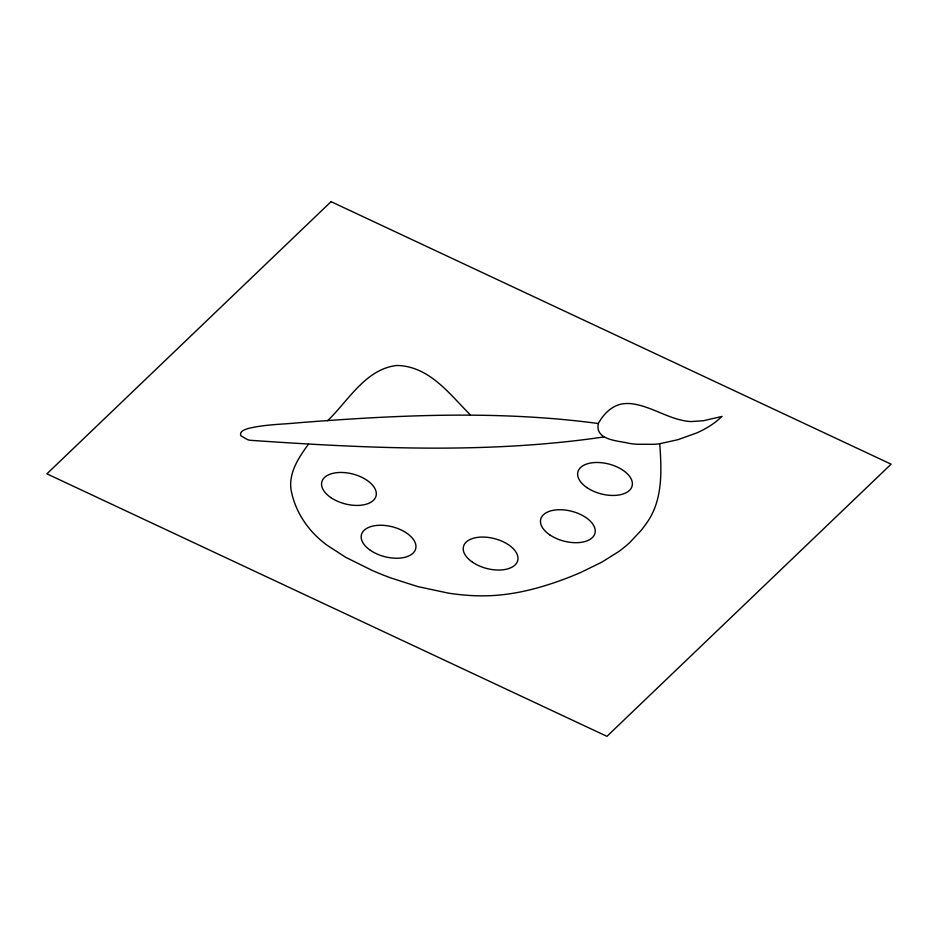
<?xml version="1.0" encoding="UTF-8"?>
<svg xmlns="http://www.w3.org/2000/svg" width="938" height="938" viewBox="0 0 938 938"><rect width="100%" height="100%" fill="white"/><g stroke="black" fill="none" stroke-linecap="round" stroke-linejoin="round"><path stroke-width="1.41" d="M598.315 423.519C594.809 440.485 618.201 440.555 629.269 443.393A60.841 33.498 14.5 0 0 636.562 444.249L654.185 444.307A70.96 39.056 14.5 0 0 659.484 443.78L677.646 439.77L696.582 433.004A163.247 89.86 14.5 0 0 716.738 421.068L722.084 416.413L703.512 420.716L691.189 421.572A27.847 15.325 14.5 0 1 686.253 421.092C666.871 418.184 650.292 405.744 630.746 403.621A24.083 13.261 14.5 0 0 625.118 403.598C613.089 404.161 603.791 413.517 598.315 423.519C499.192 410.223 399.189 414.901 299.855 422.651C282.467 424.422 264.68 424.351 247.655 428.631C244.912 429.663 239.94 431.023 240.538 434.822A6.402 3.518 14.5 0 0 241.183 435.959L247.327 439.523A18.76 10.33 14.5 0 0 249.789 440.262C367.485 448.352 486.658 454.215 603.908 436.944M308.485 444.178C300.254 455.458 291.835 467.699 290.733 482.026A115.069 63.338 14.5 0 0 291.014 489.495C294.262 507.868 304.158 524.834 317.759 537.486A102.957 56.679 14.5 0 0 326.905 545.13L345.747 557.324L372.163 570.433A201.459 110.895 14.5 0 0 390.654 577.878L417.902 586.625L448.528 593.156A143.221 78.839 14.5 0 0 461.25 594.774L469.598 595.454A129.585 71.335 14.5 0 0 486.177 595.806C514.047 595.29 541.296 587.903 567.197 578.007A447.696 246.448 14.5 0 0 581.009 572.332L601.856 562.143L618.74 551.544A261.163 143.772 14.5 0 0 629.726 542.598L641.111 530.427A359.301 197.789 14.5 0 0 647.091 522.407C663.06 499.661 661.63 470.149 659.742 443.744M327.608 420.74C348.444 400.655 365.199 369.56 396.153 365.539A27.741 15.278 14.5 0 1 403.645 365.984C432.524 370.24 450.838 395.449 470.137 414.655M331.055 201.658L46.9 473.831L606.945 736.342L891.1 464.169L331.055 201.658M586.883 487.584A28.011 15.418 14.5 0 0 631.849 486.834A28.011 15.418 14.5 0 0 596.275 462.481A28.011 15.418 14.5 0 0 586.883 487.584M549.738 534.836A28.011 15.418 14.5 0 0 594.704 534.074A28.011 15.418 14.5 0 0 559.13 509.721A28.011 15.418 14.5 0 0 549.738 534.836M472.482 562.179A28.011 15.418 14.5 0 0 517.448 561.416A28.011 15.418 14.5 0 0 481.874 537.064A28.011 15.418 14.5 0 0 472.482 562.179M370.451 550.371A28.011 15.418 14.5 0 0 415.417 549.609A28.011 15.418 14.5 0 0 379.843 525.257A28.011 15.418 14.5 0 0 370.451 550.371M330.809 497.562A28.011 15.418 14.5 0 0 375.775 496.812A28.011 15.418 14.5 0 0 340.201 472.459A28.011 15.418 14.5 0 0 330.809 497.562"/></g></svg>
